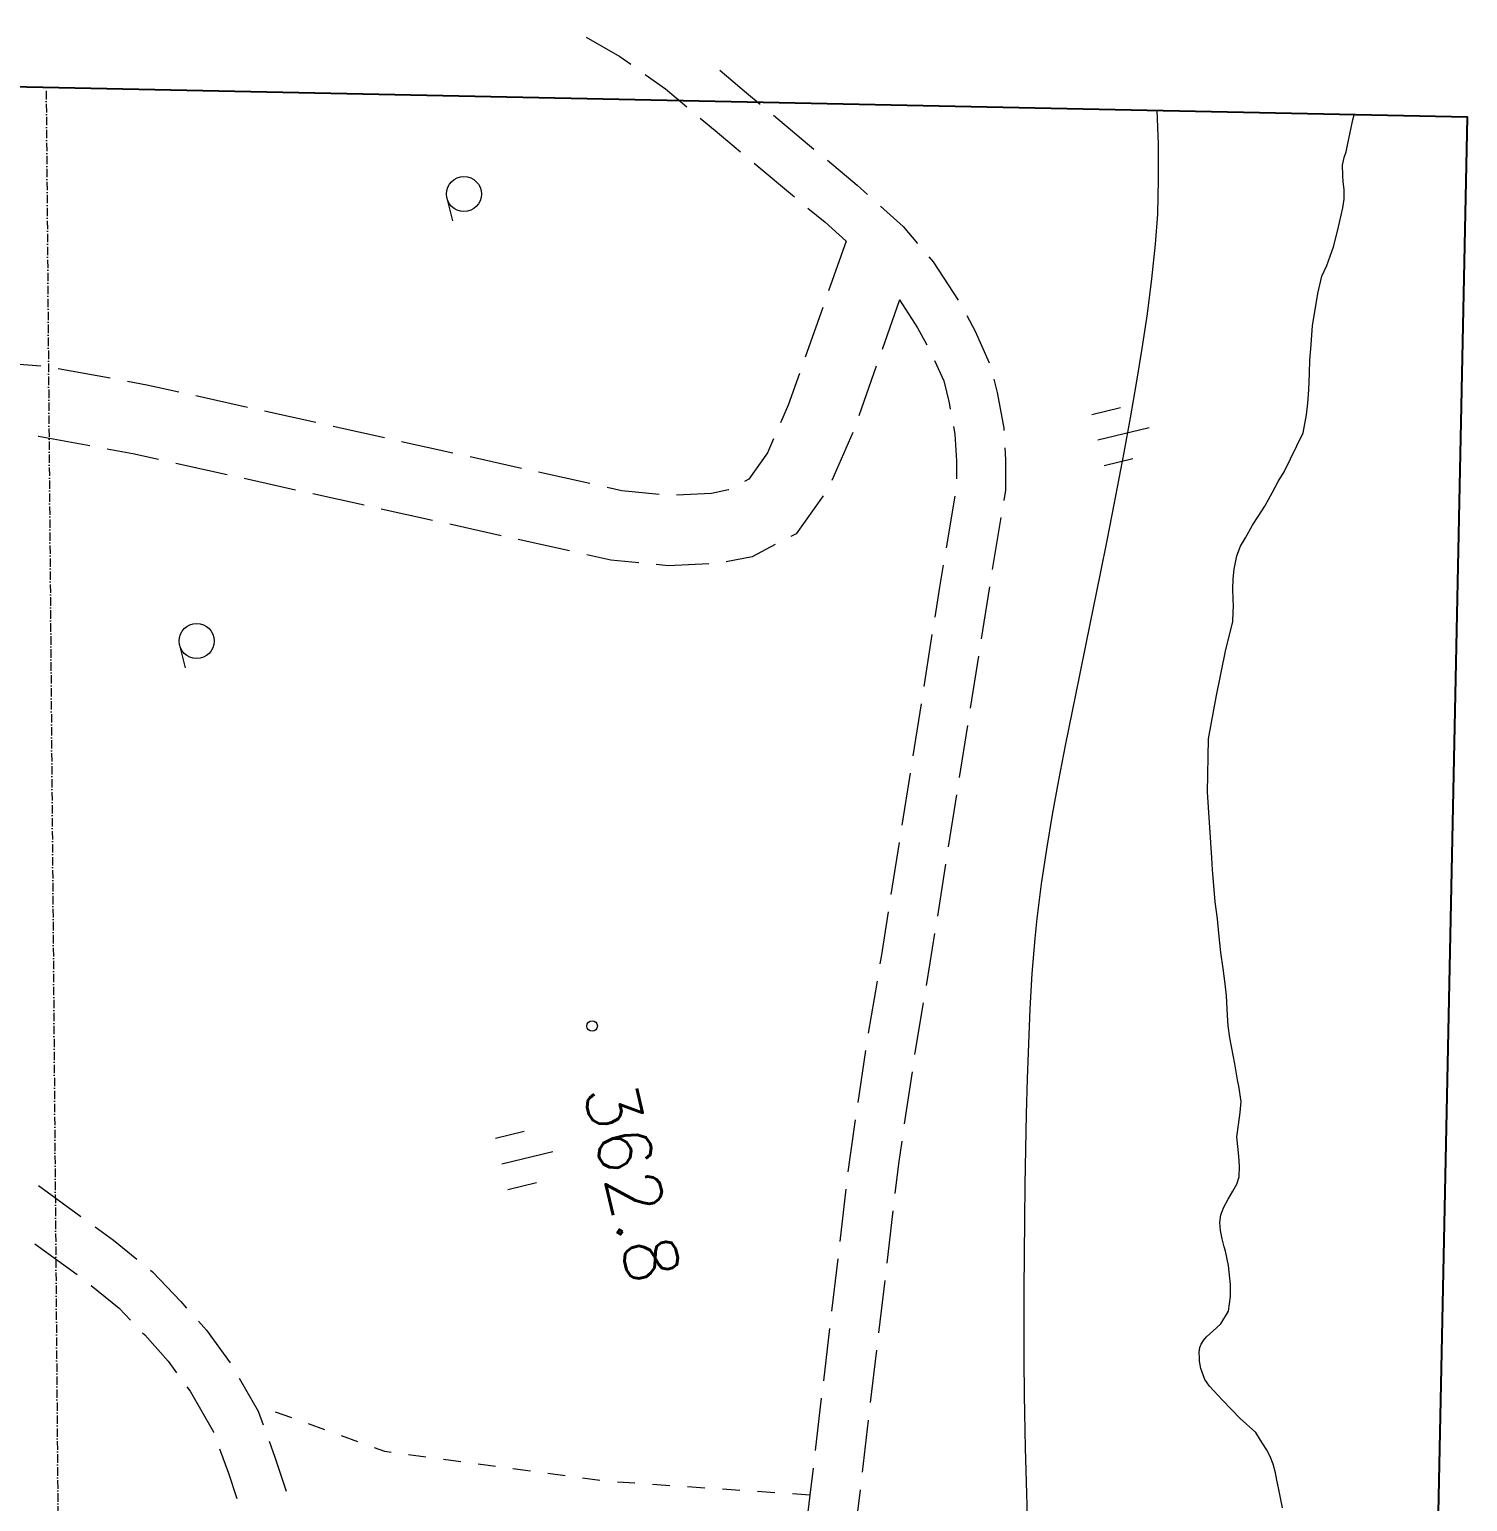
# Model space of a CAD drawing. Header units: millimetres. Extents: x 604133 to 1296463, y 247237 to 595748.
# Drawn here: x 808775 to 911210, y 438839 to 543708 of the extents above; entities that cross this region are included whole.
import ezdxf

# ---------------------------------------------------------------- set-up
doc = ezdxf.new("R2010")
doc.units = ezdxf.units.MM
doc.header["$LTSCALE"] = 100
doc.linetypes.add('SXF_一点短鎖線', pattern=[9.25, 6, -1.5, 0.25, -1.5])
doc.layers.get('Defpoints').update_dxf_attribs({"color": 153})
doc.layers.add('D-BGD', color=7, linetype='Continuous', lineweight=13)
doc.styles.add('BIGFONT', font='txt', dxfattribs={"height": 0.2, "bigfont": 'BIGFONT'})

# ---------------------------------------------------------------- blocks, each defined once
blk = doc.blocks.new('21311212131313131')
at = {"layer": 'D-BGD', "linetype": 'Continuous'}
for p, q in [((2518051.33197687, -1108767.425652439), (2517089.90350174, -1105142.47961603)), ((2519864.682158445, -1108287.19160682), (2519326.278883561, -1106257.311207179)), ((2516239.339150609, -1109247.26272662), (2515701.813039098, -1107217.862518925)), ((2523727.741274478, -1115556.087598738, 363241.980367006), (2527437.224060011, -1116097.906705685, 363320.9803627361)), ((2533626.595019382, -1116959.874167862, 363296.9803640333), (2537341.398178415, -1117466.984580044, 363242.9803669519)), ((2538580.570801632, -1117635.756736481, 363224.9803679248), (2542295.373960664, -1118142.867148663, 363170.9803708435)), ((2522259.612770319, -1118879.318145735, 363215.9803684113), (2525968.61536391, -1119422.014416063, 363297.9803639792)), ((2543533.189228551, -1118312.036276531, 363153.9803717624), (2547248.869550972, -1118819.626880655, 363099.980374681)), ((2548486.684818873, -1118988.796008527, 363081.9803756539), (2552202.365141279, -1119496.386612644, 363027.9803785726)), ((2532156.693057409, -1120294.674279785, 363310.9803632767), (2535871.016024486, -1120802.661855343, 363256.9803661953)), ((2537110.188647716, -1120971.434011777, 363238.9803671682), (2540824.511614793, -1121479.421587335, 363185.9803700328)), ((2542063.204046067, -1121649.070907149, 363167.9803710057), (2545778.884368473, -1122156.661511274, 363113.9803739243)), ((2563336.799635396, -1121069.259089147, 363084.9803754917), (2567053.414514409, -1121539.740038794, 362911.9803848423)), ((2508371.928917918, -1123112.56033461, 362689.9803968412), (2511936.088597712, -1124275.94774102, 362632.980399922)), ((2547016.699636389, -1122325.830639138, 363095.9803748972), (2550732.379958795, -1122833.421243258, 363041.9803778159)), ((2573261.8898423, -1122225.199654988, 362830.9803892203), (2576994.235311378, -1122585.728127613, 362886.9803861936)), ((2578237.87027579, -1122706.78144854, 362905.9803851665), (2581970.215744867, -1123067.309921165, 362961.9803821398)), ((2556920.790534282, -1123697.143032203, 363029.9803784644), (2560630.273319814, -1124238.96213915, 363127.9803731676)), ((2583214.330901207, -1123187.486078712, 362979.980381167), (2586946.196178343, -1123548.891714718, 363036.9803780862)), ((2588190.311334711, -1123669.067872261, 363054.9803771132), (2591922.65680379, -1124029.596344894, 363111.9803740325)), ((2513125.046727863, -1124663.478895529, 362613.9804009491), (2516689.206407657, -1125826.866301935, 362556.9804040298)), ((2561867.525175277, -1124411.242949102, 363130.9803730055), (2565583.659862347, -1124882.601062125, 362960.9803821939)), ((2517874.239781774, -1126223.64928217, 362538.9804050027), (2521342.790568383, -1127647.067323784, 362495.9804073268)), ((2571786.898037249, -1125600.534854386, 362813.9803901391), (2575519.640477743, -1125962.420682334, 362869.9803871124)), ((2576763.755634126, -1126082.596839877, 362887.9803861395), (2580495.620911247, -1126444.002475882, 362943.9803831127)), ((2504271.003633553, -1127000.96725258, 362459.9804092726), (2507832.595912657, -1128173.209513278, 362483.9804079754)), ((2581739.736067601, -1126564.178633429, 362962.9803820858), (2585471.601344737, -1126925.584269438, 363017.9803791131)), ((2586715.716501092, -1127045.760426978, 363036.9803780862), (2590448.458941614, -1127407.646254926, 363092.9803750594)), ((2593623.820015394, -1127715.209176726, 363139.980372519), (2593566.127160874, -1128963.88902586, 363176.9803705192)), ((2495406.376247284, -1132350.342890424, 362375.9804138128), (2497749.004116097, -1129422.623103887, 362430.98041084)), ((2509020.510438412, -1128564.729513239, 362491.9804075431), (2512582.102717502, -1129736.971773937, 362516.9804061918)), ((2593508.037334909, -1130211.211519674, 363212.9803685735), (2593450.344480375, -1131459.891368808, 363249.9803665736)), ((2498839.180473432, -1133664.128902152, 362392.9804128939), (2501179.176852097, -1130734.968539791, 362447.9804099212)), ((2593393.131817783, -1132707.694054558, 363285.9803646278), (2593334.561799876, -1133955.893711749, 363322.9803626281)), ((2593277.349137298, -1135203.696397506, 363358.9803606822), (2593219.656282764, -1136452.376246636, 363395.9803586825)), ((2593161.566456799, -1137699.698740455, 363432.9803566826), (2593103.873602265, -1138948.378589584, 363468.9803547368)), ((2593046.180747731, -1140197.058438715, 363505.980352737), (2592988.09092178, -1141444.380932526, 363541.9803507912)), ((2592888.025432509, -1142689.245073414, 363562.9803496561), (2592747.341635249, -1143931.253889927, 363568.9803493319)), ((2521910.175720918, -1144880.404404861, 362527.9804055972), (2521172.237422729, -1148556.626725162, 362604.9804014355)), ((2592606.657838002, -1145173.262706443, 363575.9803489535), (2592466.851204129, -1146415.751714898, 363581.9803486292)), ((2526739.112202927, -1146222.020496584, 362540.9804048946), (2526002.531260038, -1149897.845845446, 362617.9804007328)), ((2570490.349324643, -1150151.725540303), (2569528.920849513, -1146526.779503902)), ((2572303.699506219, -1149671.491494688), (2571765.296231334, -1147641.611095047)), ((2592326.167406868, -1147657.760531411, 363587.9803483049), (2592185.483609607, -1148899.769347923, 363593.9803479806)), ((2568678.356498383, -1150631.562614492), (2568140.830386871, -1148602.162406789)), ((2520927.030569733, -1149781.317065865, 362629.9804000842), (2520189.092271544, -1153457.539386162, 362706.9803959224)), ((2592045.676975734, -1150142.258356378, 363599.9803476564), (2591904.993178488, -1151384.267172891, 363606.980347278)), ((2525756.844215114, -1151123.413349526, 362642.9803993816), (2525020.26327224, -1154799.238698388, 362718.9803952738)), ((2591764.309381227, -1152626.275989407, 363612.9803469537), (2591624.502747353, -1153868.764997859, 363618.9803466294)), ((2501798.527045907, -1155489.085269268), (2503409.400754555, -1155062.173575161)), ((2519943.405226591, -1154683.106890245, 362732.9803945171), (2519205.947120344, -1158358.452047165, 362808.9803904094)), ((2591483.818950092, -1155110.773814371, 363624.9803463051), (2591343.615344788, -1156351.905467511, 363630.9803459808)), ((2524774.576227287, -1156024.806202475, 362744.9803938685), (2524037.995284413, -1159700.631551334, 362820.9803897608)), ((2518960.260075405, -1159584.019551245, 362834.9803890041), (2518222.321777216, -1163260.241871549, 362911.9803848423)), ((2590499.918118182, -1159983.911867135, 363592.9803480347), (2590100.900619252, -1161168.862020751, 363563.9803496022)), ((2523792.308239475, -1160926.199055413, 362845.9803884095), (2523054.850133213, -1164601.544212334, 362922.9803842477)), ((2589701.486148876, -1162352.454819049, 363534.9803511695), (2589301.591486573, -1163536.924780723, 363506.9803526829)), ((2517976.634732263, -1164485.809375628, 362936.980383491), (2517239.176626016, -1168161.154532549, 363013.9803793292)), ((2588902.177016212, -1164720.51757902, 363477.9803542504), (2588502.282353894, -1165904.987540691, 363448.9803558178)), ((2522809.163088289, -1165827.111716413, 362947.9803828966), (2522072.582145401, -1169502.937065279, 363024.9803787348)), ((2516993.489581077, -1169386.722036629, 363039.980377924), (2516255.551282874, -1173062.944356932, 363116.9803737622)), ((2521826.895100462, -1170728.504569359, 363049.9803773835), (2521089.833965646, -1174405.207081605, 363125.9803732758)), ((2534025.193903789, -1173860.788904973), (2535636.067612451, -1173433.877210862)), ((2515121.823875776, -1179207.287279196, 363222.9803680329), (2514519.045262122, -1182907.339363121, 363269.9803654926)), ((2572727.41936347, -1183115.048804842, 363332.9803620875), (2574868.440269003, -1180037.060506877, 363341.980361601)), ((2576869.384822746, -1183291.684803933, 363338.9803617632), (2579009.528564905, -1180213.216314029, 363348.9803612228)), ((2514366.791899947, -1184147.574721801, 363281.980364844), (2514139.687916196, -1187890.259621812, 363296.9803640333))]:
    blk.add_line(p, q, dxfattribs=at)
for points, elevation in [([(2494508.849224281, -1105052.664922975), (2496899.263184915, -1104918.594550107), (2499385.404373815, -1104854.552999377), (2501873.018662028, -1104871.12056275), (2504017.324406149, -1104973.357432375), (2506502.250768511, -1105182.260044696), (2508989.482435184, -1105449.426584144), (2511470.247772425, -1105770.055131316), (2513954.15061899, -1106126.60241865), (2516428.44962674, -1106500.692973548), (2518910.688063265, -1106901.930634825), (2521383.322660976, -1107320.711563667), (2522624.02577671, -1107532.502987781), (2525087.056535621, -1107968.827184183), (2527554.057008883, -1108418.724933779), (2530012.285848386, -1108863.820763965), (2532479.286321647, -1109313.718513555), (2534937.51516115, -1109758.814343741), (2537404.515634426, -1110208.71209333), (2539858.774759535, -1110640.234370325), (2542331.409357246, -1111059.015299166), (2544791.302606788, -1111459.420755417), (2547261.631900173, -1111819.937757127), (2549737.595317992, -1112149.337938079), (2552216.055350892, -1112411.702558124), (2553657.224255109, -1112528.029526429), (2556153.418866326, -1112674.698497247), (2558656.079807018, -1112767.905460334), (2561155.603238342, -1112825.193683269), (2563664.730508496, -1112864.938638641), (2566165.91834989, -1112877.536487629), (2568676.710030083, -1112872.591069061), (2571187.501710291, -1112867.645650489), (2573694.323676119, -1112849.12667873), (2576197.175927567, -1112817.034153786), (2578700.028179, -1112784.941628836), (2581190.139082294, -1112734.473631294), (2583685.051904981, -1112675.233999975), (2586167.22337953, -1112597.618896054), (2587466.573043906, -1112556.506039777), (2589932.033455906, -1112446.941910073), (2592388.722234119, -1112332.575860974), (2594841.441297952, -1112204.636258686)], 361999.9804341353), ([(2525984.517253402, -1131588.088685514), (2526880.908404321, -1133222.265092454), (2527293.025022494, -1135062.16740202)], 362459.9804092725), ([(2522142.056715694, -1134977.287289674), (2522155.905757672, -1135001.969346924), (2522428.60122318, -1136211.48867993), (2522598.164475673, -1138688.134120281)], 362459.9804092726)]:
    blk.add_lwpolyline(points, dxfattribs=dict(at, elevation=elevation))
at = {"layer": 'D-BGD', "linetype": 'Continuous', "extrusion": (0.4158904828129457, -0.7547739402355559, 0.5072981425620523), "elevation": 2071737.804334499}
blk.add_lwpolyline([(1658134.546574895, -798561.4116673836), (1659407.408760617, -798528.9204243924), (1661863.775902159, -798844.5496420446)], dxfattribs=at)
at = {"layer": 'D-BGD', "linetype": 'Continuous', "extrusion": (0.1343052613052092, 0.956806756479006, 0.2578428349632065), "elevation": -634761.2491996773}
blk.add_lwpolyline([(-2659293.120025815, 545460.3404553153), (-2659884.17138306, 545472.760412253), (-2663042.452356304, 545426.1855737274)], dxfattribs=at)
at = {"layer": 'D-BGD', "linetype": 'Continuous', "extrusion": (0.1090638887858592, -0.2241527190926964, 0.9684320454664108), "elevation": 875704.6089310333}
blk.add_lwpolyline([(1762247.894193169, -1947364.000130585), (1762715.746343485, -1947227.606069997), (1765941.390744792, -1946738.192087956)], dxfattribs=at)
at = {"layer": 'D-BGD', "linetype": 'Continuous', "extrusion": (0.1344225352948619, 0.9583277086223299, 0.2520686114762739), "elevation": -641650.602683842}
blk.add_lwpolyline([(-2658226.826278781, 542585.3834059259), (-2659800.308282659, 542621.5512879085), (-2661975.782319482, 542589.5168781511)], dxfattribs=at)
at = {"layer": 'D-BGD', "linetype": 'Continuous', "extrusion": (0.1348222521392837, 0.9611070532115924, 0.2410315178457391), "elevation": -644360.1526820884}
blk.add_lwpolyline([(-2684223.736310235, 534066.8240808119), (-2686335.889005041, 534035.9127320582), (-2687972.920362361, 534080.2189986054)], dxfattribs=at)
at = {"layer": 'D-BGD', "linetype": 'Continuous', "extrusion": (0.1327580801065504, 0.9531707864735104, 0.2717365341279907), "elevation": -629602.2676863379}
blk.add_lwpolyline([(-2688483.501361324, 555026.6367726953), (-2692070.153300588, 555124.3121267871), (-2692231.327400642, 555117.0384302032)], dxfattribs=at)
at = {"layer": 'D-BGD', "linetype": 'Continuous', "extrusion": (-0.4009332719829877, 0.3625819521006865, 0.8413006831257605), "elevation": -1105844.803561161}
blk.add_lwpolyline([(-843908.6196682786, 2391575.714568872), (-846085.2692828113, 2391520.217333966), (-847644.2689819747, 2391721.85728747)], dxfattribs=at)
at = {"layer": 'D-BGD', "linetype": 'Continuous', "extrusion": (0.08193225429589644, -0.1929950380431603, 0.9777729905232154), "elevation": 776900.1848227667}
blk.add_lwpolyline([(1870038.701560137, -1893208.106979994), (1872371.793880683, -1892731.158753454), (1873731.061387273, -1892568.996356438)], dxfattribs=at)
at = {"layer": 'D-BGD', "linetype": 'Continuous', "extrusion": (-0.0934062227396981, -0.896241164254548, 0.4336208632540114), "elevation": 922757.0916581642}
blk.add_lwpolyline([(2670730.424621686, -41362.70771088451), (2672352.655537688, -41445.93973570585), (2674477.925964233, -41410.42740511417)], dxfattribs=at)
at = {"layer": 'D-BGD', "linetype": 'Continuous', "extrusion": (0.1353569879347361, 0.9672670697663902, 0.2146459912571793), "elevation": -662894.7838847236}
blk.add_lwpolyline([(-2682978.059392562, 517370.6059994278), (-2686082.502893902, 517325.5559719717), (-2686727.976361048, 517342.9616643992)], dxfattribs=at)
at = {"layer": 'D-BGD', "linetype": 'Continuous', "extrusion": (0.07875487037759184, 0.8868194736747036, 0.4553557856260647), "elevation": -627340.8747948238}
blk.add_lwpolyline([(-2682440.82534469, 728727.7460673712), (-2685750.961722958, 728783.9063061001), (-2686190.258183096, 728764.8118249351)], dxfattribs=at)
at = {"layer": 'D-BGD', "linetype": 'Continuous', "extrusion": (-0.09284066732422382, -0.8928738903210879, 0.440632303030178), "elevation": 926120.3067390369}
blk.add_lwpolyline([(2669411.828098447, -50323.22954506276), (2672123.454837043, -50461.36221174902), (2673157.860789107, -50444.65261497127)], dxfattribs=at)
at = {"layer": 'D-BGD', "linetype": 'Continuous', "extrusion": (0.4457805994692405, -0.372181201618926, 0.8141012285326296), "elevation": 1828853.342702784}
blk.add_lwpolyline([(735060.0587067447, -1939690.341947838), (737836.4379268902, -1939619.740303702), (738808.3452115069, -1939642.12619086)], dxfattribs=at)
at = {"layer": 'D-BGD', "linetype": 'Continuous', "extrusion": (0.4438538347600359, -0.3698930330096832, 0.8161941665435426), "elevation": 1824237.815838553}
blk.add_lwpolyline([(733862.9645098879, -1949651.679560633), (735445.3532347512, -1949611.871865822), (737461.2906231995, -1949663.794946014)], dxfattribs=at)
at = {"layer": 'D-BGD', "linetype": 'Continuous', "extrusion": (0.01446863974471995, 0.007924460046411126, 0.9998639214397679), "elevation": 389990.9895702125}
blk.add_lwpolyline([(2516920.775754687, -1131378.312761069), (2519666.546480982, -1133237.15969671), (2519875.201518462, -1133618.178141056)], dxfattribs=at)
at = {"layer": 'D-BGD', "linetype": 'Continuous', "extrusion": (-0.05431303483947944, -0.4218080881597837, 0.9050569214195943), "elevation": 663474.1681548718}
blk.add_lwpolyline([(2714465.340043972, -558138.3412216017), (2716405.067575205, -558070.1525325095), (2718212.963891072, -558004.3151775285)], dxfattribs=at)
at = {"layer": 'D-BGD', "linetype": 'Continuous', "extrusion": (-0.09339369935886115, -0.2642709827489787, 0.9599158632906093), "elevation": 411883.3204573141}
blk.add_lwpolyline([(2746682.811243343, -117194.8733855787), (2749058.848573169, -117141.3570640649), (2750431.192069665, -117209.1444046462)], dxfattribs=at)
at = {"layer": 'D-BGD', "linetype": 'Continuous', "extrusion": (0.01872465195252824, 0.005602079117867508, 0.9998089838158157), "elevation": 403252.8805074216}
blk.add_lwpolyline([(-1806232.999708467, -2080876.622866116), (-1806910.677459615, -2081718.988936024), (-1808701.644086091, -2083179.035449687), (-1809052.131675438, -2083253.930658394)], dxfattribs=at)
at = {"layer": 'D-BGD', "linetype": 'Continuous', "extrusion": (0.7700791938483093, -0.618882532142894, 0.1547980833548593), "elevation": 2678546.685654844}
blk.add_lwpolyline([(675568.1043599235, -52899.55715085246), (678068.6531365038, -52931.94757917558), (679317.4717290152, -52913.72796324303)], dxfattribs=at)
at = {"layer": 'D-BGD', "linetype": 'Continuous', "extrusion": (0.7650176802871694, -0.6149519500401873, 0.1912643406121732), "elevation": 2678117.605563457}
blk.add_lwpolyline([(676984.0378853191, -152689.2809303094), (678361.9887161227, -152707.6194853996), (680733.5135162107, -152671.9611838287)], dxfattribs=at)
at = {"layer": 'D-BGD', "linetype": 'Continuous', "extrusion": (0.03205021090931914, 0.002241447135478243, 0.9994837466889629), "elevation": 440731.0527780751}
blk.add_lwpolyline([(-1309859.089117076, -2429106.833938248), (-1312759.773362288, -2429106.83393824), (-1313599.649933022, -2428982.33386591)], dxfattribs=at)
at = {"layer": 'D-BGD', "linetype": 'Continuous', "extrusion": (0.01361996889070736, 0.00582745531790135, 0.9998902625848168), "elevation": 389680.2652503697}
blk.add_lwpolyline([(2487520.703087678, -1143831.308019193), (2488511.491341681, -1142371.656588427), (2489759.663433766, -1140827.160877132)], dxfattribs=at)
at = {"layer": 'D-BGD', "linetype": 'Continuous', "extrusion": (0.1167237403934104, -0.002964386662591465, 0.993159997603753), "elevation": 657808.1672946969}
blk.add_lwpolyline([(-1075522.87110942, -2490933.088574156), (-1078179.236779623, -2490796.056967036), (-1079252.64600058, -2490607.638507294)], dxfattribs=at)
at = {"layer": 'D-BGD', "linetype": 'Continuous', "extrusion": (0.128331534091413, -0.00499121288461209, 0.9917187631338258), "elevation": 689520.6566668968}
blk.add_lwpolyline([(-1042197.048793799, -2502096.060910334), (-1044187.279112745, -2502018.196613536), (-1045923.375350391, -2501737.885145107)], dxfattribs=at)
at = {"layer": 'D-BGD', "linetype": 'Continuous', "extrusion": (-0.1066263428307127, 0.08716816525917717, 0.9904708647809364), "elevation": -6323.340301735734}
blk.add_lwpolyline([(-688952.0024940877, 2677741.609105283), (-691678.2781768244, 2677218.81845049), (-692647.8976646616, 2677131.686674696)], dxfattribs=at)
at = {"layer": 'D-BGD', "linetype": 'Continuous', "extrusion": (-0.1261823300937684, 0.01869952289984061, 0.99183080584111), "elevation": 12056.75386139442}
blk.add_lwpolyline([(765235.0747453496, 2756966.531573354), (765698.1342993372, 2756982.210421029), (766472.605735601, 2756841.100792007)], dxfattribs=at)
at = {"layer": 'D-BGD', "linetype": 'Continuous', "extrusion": (0.01974943920851997, -0.01144266547906707, 0.9997394785931399), "elevation": 427810.7272648847}
blk.add_lwpolyline([(289571.8394713346, -2817202.354899867), (290504.1724221003, -2817947.156292851), (292445.1098750327, -2819612.006465374)], dxfattribs=at)
at = {"layer": 'D-BGD', "linetype": 'Continuous', "extrusion": (0.01613509767954944, -0.001764516136741815, 0.9998682638756342), "elevation": 407206.5764753833}
blk.add_lwpolyline([(-880464.7868655326, -2691587.816855406), (-878827.187887686, -2693744.145168826), (-878345.6353582715, -2694668.285874583)], dxfattribs=at)
at = {"layer": 'D-BGD', "linetype": 'Continuous', "extrusion": (-0.02120757585919649, 0.04458132046603195, 0.9987806288628557), "elevation": 256090.704882312}
blk.add_lwpolyline([(-1828496.603600068, 2182452.350062792), (-1829328.161555941, 2182189.024629577), (-1832145.52448534, 2181601.606355485)], dxfattribs=at)
at = {"layer": 'D-BGD', "linetype": 'Continuous', "extrusion": (0.01494686611510404, 0.004948735520561581, 0.9998760429223638), "elevation": 396305.1935925962}
blk.add_lwpolyline([(2585483.172623839, -1171794.982559944), (2587200.967058346, -1171123.212574777), (2588999.549666759, -1170493.386243046)], dxfattribs=at)
at = {"layer": 'D-BGD', "linetype": 'Continuous', "extrusion": (0.036698462177705, -0.0318093358031298, 0.9988199983127869), "elevation": 495276.3650343113}
blk.add_lwpolyline([(808529.0485351549, -2701670.252324663), (808900.017110077, -2701748.605772892), (812070.3611111189, -2702782.151937855), (812102.5950075944, -2702798.733185381)], dxfattribs=at)
at = {"layer": 'D-BGD', "linetype": 'Continuous', "extrusion": (0.2088379584429806, -0.02141189932204397, 0.9777158266494363), "elevation": 905631.7723917951}
blk.add_lwpolyline([(-911546.4807759883, -2487980.174792311), (-913869.9318824451, -2487751.530162713), (-915282.153231364, -2487665.788426618)], dxfattribs=at)
at = {"layer": 'D-BGD', "linetype": 'Continuous', "extrusion": (0.1918864346628363, -0.01818459237370249, 0.9812486518679083), "elevation": 861436.6294656402}
blk.add_lwpolyline([(-932557.5932000044, -2501380.802553623), (-934426.3214594391, -2501183.652076405), (-936293.0478523873, -2501053.947815072)], dxfattribs=at)
at = {"layer": 'D-BGD', "linetype": 'Continuous', "extrusion": (0.2039651981657523, -0.1448488494501345, 0.9682029791062295), "elevation": 1047900.080528643}
blk.add_lwpolyline([(530020.0348960184, -2603208.222987058), (531647.2902703311, -2603192.233600226), (533767.5067063207, -2603288.169921191)], dxfattribs=at)
at = {"layer": 'D-BGD', "linetype": 'Continuous', "extrusion": (-0.4929637178926385, 0.3961154606781264, 0.7746478649381425), "elevation": -1457365.486755291}
blk.add_lwpolyline([(-696675.9676517296, 2359746.954232325), (-699237.6865634877, 2359696.352775444), (-700413.8118433413, 2359865.551396875)], dxfattribs=at)
at = {"layer": 'D-BGD', "linetype": 'Continuous', "extrusion": (0.1329909135412793, -0.008555960988008876, 0.9910803259307632), "elevation": 705225.0514668527}
blk.add_lwpolyline([(-1016328.633367161, -2519052.601649216), (-1020027.55192021, -2518684.915581634), (-1020060.65780914, -2518684.915581633)], dxfattribs=at)
at = {"layer": 'D-BGD', "linetype": 'Continuous'}
for points in [[(2520043.883591706, -1095460.678360481, 360129.9805352076), (2517241.380079145, -1094165.891493134, 359979.9805433149), (2515947.214955673, -1093947.633739552, 359929.9805460175), (2515126.909367221, -1093863.380145807, 359929.9805460175), (2514166.066327501, -1093827.59532962, 359929.9805460175), (2512999.314685633, -1093793.092301968, 359929.9805460175), (2512050.380789039, -1093798.028145344, 359929.9805460175), (2511238.014629348, -1093740.921657978, 359929.9805460175), (2509607.648185547, -1093657.825503991, 359939.980545477), (2507297.704915332, -1093316.707490662, 359969.9805438555), (2506053.86429023, -1093068.997326385, 359979.9805433149), (2505279.463902281, -1092713.463979644, 359979.9805433149), (2503939.326616329, -1092287.633213864, 360009.9805416935), (2502737.871060851, -1091983.323532515, 360019.980541153), (2501142.973773696, -1091668.836080067, 360019.980541153), (2500532.546501757, -1091596.87425097, 360019.980541153), (2499856.556768213, -1091603.024920902, 360019.980541153), (2499293.766068809, -1091693.945730056, 360029.9805406125), (2498831.624366173, -1091725.961717823, 360039.9805400721), (2498123.685606848, -1091748.823450287, 360039.9805400721), (2497572.354467081, -1091652.211129904, 360039.9805400721), (2497161.560778583, -1091507.13003196, 360039.9805400721), (2496681.234914101, -1091426.587879852, 360039.9805400721), (2494876.459310418, -1091099.808662753, 360039.9805400721), (2494508.849224281, -1090997.419587243, 360039.9805400721)], [(2593826.064794343, -1094046.589149965, 360099.9805368291), (2592883.214605686, -1094248.661961689, 360159.9805335861), (2592418.576287969, -1094347.713510369, 360219.9805303431), (2591858.923097917, -1094474.553059694, 360279.9805271002), (2591353.564120601, -1094585.513751497, 360339.9805238572), (2590742.754227152, -1094764.150898491, 360369.9805222357), (2590192.513565159, -1094998.746668278, 360329.9805243977), (2589712.445973423, -1095271.75779332, 360259.9805281812), (2589042.989531318, -1095703.299220708, 360239.9805292622), (2588510.933031158, -1096050.453130383, 360239.9805292622), (2587529.160516967, -1097177.450241683, 360269.9805276407), (2586255.04485134, -1098463.618549604, 360079.98053791), (2585283.899691747, -1099425.427718334, 360079.98053791), (2584814.90903811, -1099761.504689899, 360069.9805384505), (2584029.94825754, -1100050.012050926, 360069.9805384505), (2583497.442173878, -1100168.912171486, 360069.9805384505), (2583286.731652324, -1100178.965593803, 360079.98053791), (2582856.538975456, -1100194.270519036, 360089.9805373696), (2582526.163090302, -1100173.015809838, 360099.9805368291), (2582297.268406929, -1100070.511092277, 360109.9805362885), (2582025.347759675, -1099921.651590719, 360119.9805357481), (2581764.695361276, -1099710.55844765, 360119.9805357481), (2581347.177070585, -1099265.386080288, 360129.9805352076), (2580808.52031698, -1098708.296467305, 360069.9805384505), (2579901.904528019, -1098177.78002842, 360029.9805406125), (2578846.237926734, -1098044.483724834, 360029.9805406125), (2578008.197759967, -1098075.92578032, 360029.9805406125), (2576650.392857676, -1098244.643428965, 360049.9805395315), (2575634.87298368, -1098475.336446363, 360059.980538991), (2575331.452894146, -1098571.44179645, 360059.980538991), (2574757.393945886, -1098724.596247115, 360069.9805384505), (2574161.822015672, -1098854.573305789, 360059.980538991), (2573599.863521308, -1098923.148927983, 360059.980538991), (2573056.471810288, -1098853.683713971, 360059.980538991), (2572499.697856843, -1098662.888726305, 360059.980538991), (2571928.709455945, -1098373.109151938, 360059.980538991), (2571363.355179482, -1098052.21275682, 360059.980538991), (2570849.798500673, -1097782.473065106, 360059.980538991), (2570314.537529169, -1097614.855469435, 360059.980538991), (2569572.344439749, -1097596.164337307, 360039.9805400721), (2568844.365797781, -1097676.457791875, 360029.9805406125), (2567482.591181111, -1097831.601887321, 360009.9805416935), (2566608.823584951, -1097740.881964122, 359989.9805427745), (2565744.65982759, -1097632.618773349, 359989.9805427745), (2564949.83693546, -1097585.11612479, 359999.980542234), (2563855.37235742, -1097772.591867548, 360009.9805416935), (2563426.652779836, -1097868.505906876, 360029.9805406125), (2562281.863703426, -1098085.434060324, 360049.9805395315), (2560436.883985666, -1098477.670540657, 360099.9805368291), (2559589.880874356, -1098629.610164781, 360119.9805357481), (2558858.76472305, -1098673.984879186, 360099.9805368291), (2557449.16222309, -1098791.54582443, 360099.9805368291), (2556595.051888046, -1098893.993155196, 360119.9805357481), (2555518.962782594, -1099068.727549793, 360129.9805352076), (2554379.807830618, -1099254.538882497, 360119.9805357481), (2553008.429375147, -1099427.226245518, 360109.9805362885), (2551983.496973092, -1099550.163042446, 360109.9805362885), (2550759.763192623, -1099723.87392125, 360099.9805368291), (2549613.501016914, -1099860.192960607, 360099.9805368291), (2548495.218152607, -1099966.227384239, 360089.9805373696), (2547646.741941998, -1100037.557894264, 360089.9805373696), (2542963.732168243, -1100449.403824127, 360069.9805384505), (2539182.402340074, -1100442.832296279, 360019.980541153), (2536192.690932706, -1099968.991911645, 359989.9805427745), (2532788.21612246, -1099336.496875885, 359979.9805433149), (2530813.641967562, -1098882.562449935, 360039.9805400721), (2530061.845039328, -1098881.41458537, 360039.9805400721), (2529709.123967206, -1098859.327671142, 360039.9805400721), (2529179.946703637, -1098888.847043831, 360049.9805395315), (2528466.373819877, -1098942.825597043, 360049.9805395315), (2527746.525917425, -1098924.966669938, 360049.9805395315)], [(2527746.525917425, -1098924.966669938, 360049.9805395315), (2527045.885692588, -1098872.021207708, 360069.9805384505), (2526090.03588303, -1098702.165269702, 360069.9805384505), (2525409.626851605, -1098466.488597327, 360089.9805373696), (2524800.414406219, -1098121.582605187, 360109.9805362885), (2523896.936126611, -1097626.984906454, 360109.9805362885), (2523253.469351116, -1097240.526049724, 360119.9805357481), (2522514.346809058, -1096778.90089257, 360149.9805341266), (2521557.406521727, -1096277.836864379, 360159.9805335861), (2520731.208536095, -1095871.146814237, 360159.9805335861), (2520043.883591706, -1095460.678360481, 360129.9805352076)], [(2513884.398496787, -1116266.679909784, 362805.9803905715), (2514812.1637708, -1116013.027595933, 363039.980377924), (2517346.898086039, -1115485.371243261, 362999.9803800859), (2517516.11313623, -1115471.982304635, 363016.9803791671)], [(2518756.250924494, -1115374.513854104, 363144.9803722487), (2519586.60132402, -1115309.221136156, 363229.9803676546), (2521763.047404694, -1115269.447455203, 363199.9803692761), (2522490.342109076, -1115375.745877382, 363215.9803684113)], [(2517299.515024429, -1119076.773678373, 363009.9803795454), (2517848.373461345, -1118963.405330664, 362999.9803800859), (2519756.036404103, -1118810.690888311, 363229.9803676546), (2521017.213678574, -1118785.162269682, 363208.9803687896)], [(2512629.137557499, -1120519.289443821, 362761.9803929497), (2514074.476091647, -1119838.732138507, 362549.9804044082), (2515624.998664386, -1119422.103439627, 363039.980377924), (2516075.103045068, -1119328.775932083, 363031.9803783564)], [(2578582.908598783, -1175013.661577099, 363311.9803632225), (2578701.817324157, -1174861.009322003, 363309.9803633307), (2580779.202280949, -1172794.739539708, 363549.9803503588), (2581230.764453464, -1172373.879036508, 363540.9803508453)], [(2583049.021797914, -1175474.911740699, 363529.9803514398), (2583204.726426823, -1175319.6021682, 363549.9803503588), (2585040.542314067, -1173611.304960932, 363509.9803525208), (2585852.981167981, -1172993.54853964, 363497.9803531693)]]:
    blk.add_polyline3d(points, dxfattribs=at)
for centre, radius in [((2560539.092451644, -1143918.550045992, 362809.9803903553), 374.999979731494), ((2501478.490248472, -1154281.290155183), 1249.87493244507), ((2533705.157106369, -1172652.993790895), 1249.87493244507)]:
    blk.add_circle(centre, radius, dxfattribs=at)
at = {"layer": 'Defpoints'}
blk.add_lwpolyline([(2494508.849224281, -1382923.077549857), (2694508.849224281, -1382923.077549857), (2694508.849224281, -1082923.077549857), (2494508.849224281, -1082923.077549857)], close=True, dxfattribs=at)
at = {"layer": 'D-BGD', "linetype": 'Continuous', "style": 'BIGFONT'}
blk.add_text('362.8', height=3749.999797322081, rotation=14.86235643075329, dxfattribs=at).set_placement((2565118.616084267, -1144482.926690353))

msp = doc.modelspace()

# ---------------------------------------------------------------- linework, layer by layer
at = {"layer": 'D-BGD', "linetype": 'SXF_一点短鎖線'}
msp.add_line((809969.0989682752, 539327.1350111177, 353999.9803768478), (810951.2278745355, 419945.5086971472, 353999.9803768478), dxfattribs=at)

# ---------------------------------------------------------------- block references
at = {"layer": 'D-BGD', "rotation": 268.807065034117}
msp.add_blockref('21311212131313131', (2045832.052429549, 3008884.781987332, 354000.0000000001), dxfattribs=at)

doc.saveas('drawing.dxf')
